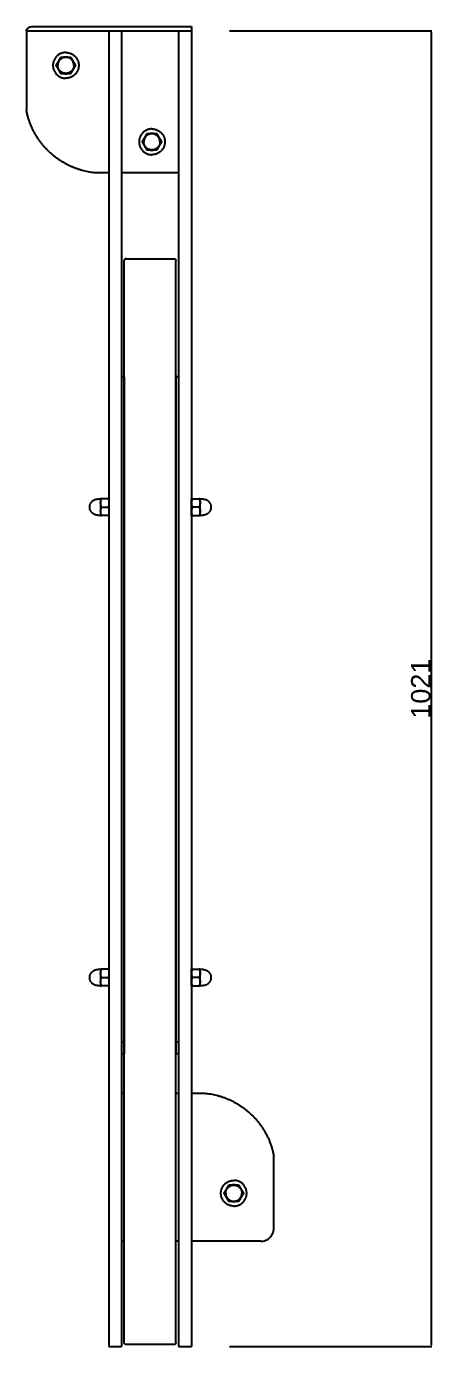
# Model space of a CAD drawing. Header units: millimetres. Extents: x -108 to 3869, y -1816 to 640.
# Drawn here: x 1657 to 1973, y -1816 to -792 of the extents above; entities that cross this region are included whole.
import ezdxf

# ---------------------------------------------------------------- set-up
doc = ezdxf.new("R2010")
doc.units = ezdxf.units.MM
doc.header["$MEASUREMENT"] = 0
doc.layers.add('Domyślny', color=7, linetype='Continuous', true_color=0x000000)
doc.layers.add('Utwórz2D linie widoczne', color=7, linetype='Continuous', true_color=0x000000)
doc.styles.add('Arial', font='arial.ttf')
doc.dimstyles.new('Domyślny', dxfattribs={"dimtxt": 15, "dimasz": 1, "dimexe": 0.5, "dimexo": 0.5, "dimgap": 0.25, "dimtad": 1, "dimtoh": 1, "dimdec": 0, "dimzin": 1, "dimdsep": 46, "dimtxsty": 'Arial', "dimcen": 0.5, "dimazin": 0, "dimtfac": 1, "dimtdec": 4, "dimtix": 1, "dimtmove": 1, "dimatfit": 3, "dimfxl": 0, "dimtolj": 1, "dimtzin": 1, "dimarcsym": 0})

# ---------------------------------------------------------------- blocks, each defined once
blk = doc.blocks.new('*D5')
at = {"layer": 'Defpoints', "color": 0}
for p in [(1814.4, -795.4), (1814.4, -1816.3), (1971.3, -1816.3)]:
    blk.add_point(p, dxfattribs=at)
at = {"layer": 'Domyślny', "color": 0, "lineweight": -2}
for p, q in [((1814.9, -795.4), (1971.8, -795.4)), ((1971.3, -796.4), (1971.3, -1815.3)), ((1814.9, -1816.3), (1971.8, -1816.3))]:
    blk.add_line(p, q, dxfattribs=at)
at = {"layer": 'Domyślny', "color": 0}
for points in [[(1971.5, -796.4), (1971.2, -796.4), (1971.3, -795.4)], [(1971.2, -1815.3), (1971.5, -1815.3), (1971.3, -1816.3)]]:
    blk.add_solid(points, dxfattribs=at)
at = {"layer": 'Domyślny', "color": 0, "insert": (1963.4, -1305.8), "char_height": 15, "attachment_point": 5, "rotation": 90, "style": 'Arial'}
blk.add_mtext('\\A1;1021', dxfattribs=at)

msp = doc.modelspace()

# ---------------------------------------------------------------- linework, layer by layer
at = {"layer": 'Utwórz2D linie widoczne'}
for points, knots in [([(1657.4, -795.4), (1657.5, -795), (1657.6, -794.7), (1658, -793.9), (1658.3, -793.4), (1658.9, -793), (1659, -792.9), (1659.3, -792.8), (1659.8, -792.5), (1660.8, -792.1), (1661.8, -792), (1662.4, -792)], [0.780683, 0.780683, 0.780683, 0.780683, 4.133843, 4.133843, 8.217629, 8.217629, 8.217629, 8.681314, 9.128813, 10.041604, 11.975519, 11.975519, 11.975519, 11.975519]), ([(1735.3, -972.3), (1735.1, -972.2), (1734.9, -972.2), (1734.5, -972.2), (1734.2, -972.2), (1733.9, -972.4), (1733.6, -972.6), (1733.4, -972.8), (1733.3, -973.2), (1733.3, -973.4), (1733.3, -973.5)], [0, 0, 0, 0, 0.400317, 0.780633, 1.13433, 1.460441, 1.777702, 2.106198, 2.450371, 2.810499, 2.810499, 2.810499, 2.810499]), ([(1771.3, -972.3), (1771.4, -972.2), (1771.7, -972.2), (1772, -972.2), (1772.4, -972.2), (1772.7, -972.4), (1772.9, -972.6), (1773.1, -972.8), (1773.2, -973.2), (1773.3, -973.4), (1773.3, -973.5)], [0, 0, 0, 0, 0.400317, 0.780633, 1.13433, 1.460441, 1.777702, 2.106198, 2.450371, 2.810499, 2.810499, 2.810499, 2.810499]), ([(1715, -1161.7), (1715, -1161.4), (1715, -1161.1), (1715.1, -1160.6), (1715.1, -1160.3), (1715.3, -1159.5), (1715.4, -1158.9), (1715.6, -1158.4)], [0.003797434, 0.003797434, 0.003797434, 0.003797434, 0.004743184, 0.004743184, 0.005688934, 0.005688934, 0.007580434, 0.007580434, 0.007580434, 0.007580434]), ([(1715.6, -1164.9), (1715.4, -1164.4), (1715.3, -1163.8), (1715.1, -1162.8), (1715, -1162.2), (1715, -1161.7)], [0.000000238, 0.000000238, 0.000000238, 0.000000238, 0.001898836, 0.001898836, 0.003797434, 0.003797434, 0.003797434, 0.003797434]), ([(1715, -1168.2), (1715, -1167.9), (1715, -1167.6), (1715.1, -1167.1), (1715.1, -1166.8), (1715.3, -1166), (1715.4, -1165.4), (1715.6, -1164.9)], [0.003797434, 0.003797434, 0.003797434, 0.003797434, 0.004743184, 0.004743184, 0.005688934, 0.005688934, 0.007580434, 0.007580434, 0.007580434, 0.007580434]), ([(1785.6, -1160.9), (1785.7, -1160.9), (1785.7, -1160.9), (1785.7, -1160.6), (1785.7, -1160.3), (1785.9, -1159.5), (1786, -1158.9), (1786.2, -1158.4)], [0.004624965, 0.004624965, 0.004624965, 0.004624965, 0.004743184, 0.004743184, 0.005688934, 0.005688934, 0.007580434, 0.007580434, 0.007580434, 0.007580434]), ([(1786.2, -1164.9), (1786, -1164.4), (1785.9, -1163.8), (1785.7, -1162.8), (1785.6, -1162.3), (1785.6, -1161.8)], [0.000000238, 0.000000238, 0.000000238, 0.000000238, 0.001898836, 0.001898836, 0.003678776, 0.003678776, 0.003678776, 0.003678776]), ([(1785.6, -1168.1), (1785.6, -1167.8), (1785.6, -1167.6), (1785.7, -1167.1), (1785.7, -1166.8), (1785.9, -1166), (1786, -1165.4), (1786.2, -1164.9)], [0.003915943, 0.003915943, 0.003915943, 0.003915943, 0.004743184, 0.004743184, 0.005688934, 0.005688934, 0.007580434, 0.007580434, 0.007580434, 0.007580434]), ([(1791.5, -1158.4), (1791.7, -1158.9), (1791.9, -1159.5), (1792.1, -1160.6), (1792.1, -1161.1), (1792.1, -1161.7)], [0.000000238, 0.000000238, 0.000000238, 0.000000238, 0.001898836, 0.001898836, 0.003797434, 0.003797434, 0.003797434, 0.003797434]), ([(1792.1, -1161.7), (1792.1, -1161.9), (1792.1, -1162.2), (1792.1, -1162.8), (1792, -1163), (1791.9, -1163.8), (1791.7, -1164.4), (1791.5, -1164.9)], [0.003797434, 0.003797434, 0.003797434, 0.003797434, 0.004743184, 0.004743184, 0.005688934, 0.005688934, 0.007580434, 0.007580434, 0.007580434, 0.007580434]), ([(1791.5, -1164.9), (1791.7, -1165.4), (1791.9, -1166), (1792.1, -1167.1), (1792.1, -1167.6), (1792.1, -1168.2)], [0.000000238, 0.000000238, 0.000000238, 0.000000238, 0.001898836, 0.001898836, 0.003797434, 0.003797434, 0.003797434, 0.003797434]), ([(1715.6, -1171.4), (1715.4, -1170.9), (1715.3, -1170.3), (1715.1, -1169.3), (1715, -1168.7), (1715, -1168.2)], [0.000000238, 0.000000238, 0.000000238, 0.000000238, 0.001898836, 0.001898836, 0.003797434, 0.003797434, 0.003797434, 0.003797434]), ([(1786.2, -1171.4), (1786, -1170.9), (1785.9, -1170.3), (1785.7, -1169.3), (1785.6, -1168.7), (1785.6, -1168.2)], [0.000000238, 0.000000238, 0.000000238, 0.000000238, 0.001898836, 0.001898836, 0.003797434, 0.003797434, 0.003797434, 0.003797434]), ([(1792.1, -1168.2), (1792.1, -1168.4), (1792.1, -1168.7), (1792.1, -1169.3), (1792, -1169.5), (1791.9, -1170.3), (1791.7, -1170.9), (1791.5, -1171.4)], [0.003797434, 0.003797434, 0.003797434, 0.003797434, 0.004743184, 0.004743184, 0.005688934, 0.005688934, 0.007580434, 0.007580434, 0.007580434, 0.007580434]), ([(1715, -1526.7), (1715, -1526.4), (1715, -1526.2), (1715.1, -1525.6), (1715.1, -1525.3), (1715.3, -1524.5), (1715.4, -1524), (1715.6, -1523.5)], [0.003797434, 0.003797434, 0.003797434, 0.003797434, 0.004743184, 0.004743184, 0.005688934, 0.005688934, 0.007580434, 0.007580434, 0.007580434, 0.007580434]), ([(1785.6, -1526), (1785.7, -1525.9), (1785.7, -1525.9), (1785.7, -1525.6), (1785.7, -1525.3), (1785.9, -1524.5), (1786, -1524), (1786.2, -1523.5)], [0.004624965, 0.004624965, 0.004624965, 0.004624965, 0.004743184, 0.004743184, 0.005688934, 0.005688934, 0.007580434, 0.007580434, 0.007580434, 0.007580434]), ([(1791.5, -1523.5), (1791.7, -1524), (1791.9, -1524.5), (1792.1, -1525.6), (1792.1, -1526.2), (1792.1, -1526.7)], [0.000000238, 0.000000238, 0.000000238, 0.000000238, 0.001898836, 0.001898836, 0.003797434, 0.003797434, 0.003797434, 0.003797434]), ([(1715.6, -1530), (1715.4, -1529.4), (1715.3, -1528.9), (1715.1, -1527.8), (1715, -1527.3), (1715, -1526.7)], [0.000000238, 0.000000238, 0.000000238, 0.000000238, 0.001898836, 0.001898836, 0.003797434, 0.003797434, 0.003797434, 0.003797434]), ([(1715, -1533.2), (1715, -1532.9), (1715, -1532.7), (1715.1, -1532.1), (1715.1, -1531.8), (1715.3, -1531), (1715.4, -1530.5), (1715.6, -1530)], [0.003797434, 0.003797434, 0.003797434, 0.003797434, 0.004743184, 0.004743184, 0.005688934, 0.005688934, 0.007580434, 0.007580434, 0.007580434, 0.007580434]), ([(1715.6, -1536.5), (1715.4, -1535.9), (1715.3, -1535.4), (1715.1, -1534.3), (1715, -1533.8), (1715, -1533.2)], [0.000000238, 0.000000238, 0.000000238, 0.000000238, 0.001898836, 0.001898836, 0.003797434, 0.003797434, 0.003797434, 0.003797434]), ([(1786.2, -1530), (1786, -1529.4), (1785.9, -1528.9), (1785.7, -1527.8), (1785.6, -1527.3), (1785.6, -1526.8)], [0.000000238, 0.000000238, 0.000000238, 0.000000238, 0.001898836, 0.001898836, 0.003678776, 0.003678776, 0.003678776, 0.003678776]), ([(1785.6, -1533.1), (1785.6, -1532.9), (1785.6, -1532.6), (1785.7, -1532.1), (1785.7, -1531.8), (1785.9, -1531), (1786, -1530.5), (1786.2, -1530)], [0.003915943, 0.003915943, 0.003915943, 0.003915943, 0.004743184, 0.004743184, 0.005688934, 0.005688934, 0.007580434, 0.007580434, 0.007580434, 0.007580434]), ([(1786.2, -1536.5), (1786, -1535.9), (1785.9, -1535.4), (1785.7, -1534.3), (1785.6, -1533.8), (1785.6, -1533.2)], [0.000000238, 0.000000238, 0.000000238, 0.000000238, 0.001898836, 0.001898836, 0.003797434, 0.003797434, 0.003797434, 0.003797434]), ([(1792.1, -1526.7), (1792.1, -1527), (1792.1, -1527.3), (1792.1, -1527.8), (1792, -1528.1), (1791.9, -1528.9), (1791.7, -1529.4), (1791.5, -1530)], [0.003797434, 0.003797434, 0.003797434, 0.003797434, 0.004743184, 0.004743184, 0.005688934, 0.005688934, 0.007580434, 0.007580434, 0.007580434, 0.007580434]), ([(1791.5, -1530), (1791.7, -1530.5), (1791.9, -1531), (1792.1, -1532.1), (1792.1, -1532.7), (1792.1, -1533.2)], [0.000000238, 0.000000238, 0.000000238, 0.000000238, 0.001898836, 0.001898836, 0.003797434, 0.003797434, 0.003797434, 0.003797434]), ([(1792.1, -1533.2), (1792.1, -1533.5), (1792.1, -1533.8), (1792.1, -1534.3), (1792, -1534.6), (1791.9, -1535.4), (1791.7, -1535.9), (1791.5, -1536.5)], [0.003797434, 0.003797434, 0.003797434, 0.003797434, 0.004743184, 0.004743184, 0.005688934, 0.005688934, 0.007580434, 0.007580434, 0.007580434, 0.007580434]), ([(1839.3, -1734.6), (1839.9, -1734.6), (1841.2, -1734.4), (1843.1, -1733.9), (1844.9, -1732.9), (1846.4, -1731.7), (1847.6, -1730.1), (1848.6, -1728.3), (1849.1, -1726.4), (1849.3, -1725.1), (1849.3, -1724.5)], [0, 0, 0, 0, 1.94356, 3.913633, 5.868788, 7.865347, 9.864968, 11.828622, 13.811475, 15.769925, 15.769925, 15.769925, 15.769925]), ([(1735.3, -1814.7), (1735.1, -1814.8), (1734.9, -1814.8), (1734.5, -1814.8), (1734.2, -1814.7), (1733.9, -1814.5), (1733.6, -1814.2), (1733.4, -1813.9), (1733.3, -1813.6), (1733.3, -1813.3), (1733.3, -1813.2)], [0, 0, 0, 0, 0.393487, 0.774633, 1.138894, 1.484316, 1.827399, 2.184575, 2.554278, 2.931873, 2.931873, 2.931873, 2.931873]), ([(1773.3, -1813.2), (1773.3, -1813.3), (1773.2, -1813.6), (1773.1, -1813.9), (1772.9, -1814.2), (1772.7, -1814.5), (1772.4, -1814.7), (1771.9, -1814.8), (1771.5, -1814.8), (1771.3, -1814.7)], [0, 0, 0, 0, 0.377594, 0.747298, 1.104474, 1.447557, 1.792978, 2.157239, 2.931873, 2.931873, 2.931873, 2.931873])]:
    msp.add_open_spline(points, degree=3, knots=knots, dxfattribs=at)
for points, weights in [([(1657.4, -795.4), (1657.4, -795.6), (1657.4, -795.7)], [1, 0.999403194017, 1]), ([(1682.4, -818.9), (1680.5, -822.2), (1682.4, -825.4)], [1, 0.866025403784, 1]), ([(1688, -815.9), (1681.7, -815.9), (1681.7, -822.2)], [1, 0.707106781187, 1]), ([(1688, -815.7), (1684.2, -815.7), (1682.4, -818.9)], [1, 0.866025403784, 1]), ([(1693.6, -818.9), (1691.7, -815.7), (1688, -815.7)], [1, 0.866025403784, 1]), ([(1694.2, -822.2), (1694.2, -815.9), (1688, -815.9)], [1, 0.707106781187, 1]), ([(1693.6, -825.4), (1695.5, -822.2), (1693.6, -818.9)], [1, 0.866025403785, 1]), ([(1688, -828.4), (1681.7, -828.4), (1681.7, -822.2)], [1, 0.707106781187, 1]), ([(1682.4, -825.4), (1684.2, -828.7), (1688, -828.7)], [1, 0.866025403784, 1]), ([(1694.2, -822.2), (1694.2, -828.4), (1688, -828.4)], [1, 0.707106781187, 1]), ([(1688, -828.7), (1691.7, -828.7), (1693.6, -825.4)], [1, 0.866025403784, 1]), ([(1749.1, -878.3), (1747.3, -881.5), (1749.1, -884.8)], [1, 0.866025403784, 1]), ([(1754.8, -875.3), (1748.5, -875.3), (1748.5, -881.5)], [1, 0.707106781187, 1]), ([(1754.8, -875), (1751, -875), (1749.1, -878.3)], [1, 0.866025403784, 1]), ([(1760.4, -878.3), (1758.5, -875), (1754.8, -875)], [1, 0.866025403784, 1]), ([(1761, -881.5), (1761, -875.3), (1754.8, -875.3)], [1, 0.707106781187, 1]), ([(1760.4, -884.8), (1762.3, -881.5), (1760.4, -878.3)], [1, 0.866025403784, 1]), ([(1754.8, -887.8), (1748.5, -887.8), (1748.5, -881.5)], [1, 0.707106781187, 1]), ([(1749.1, -884.8), (1751, -888), (1754.8, -888)], [1, 0.866025403784, 1]), ([(1761, -881.5), (1761, -887.8), (1754.8, -887.8)], [1, 0.707106781187, 1]), ([(1754.8, -888), (1758.5, -888), (1760.4, -884.8)], [1, 0.866025403784, 1]), ([(1706.5, -1164.9), (1706.5, -1158.7), (1712.8, -1158.7)], [1, 0.707106781186, 1]), ([(1712.8, -1171.2), (1706.5, -1171.2), (1706.5, -1164.9)], [1, 0.707106781186, 1]), ([(1715, -1158.5), (1715, -1158.7), (1714.9, -1158.7)], [1, 0.725500431557, 1]), ([(1715, -1158.5), (1715, -1158.6), (1715, -1158.6)], [0.967575091083, 0.950469211967, 0.935929608385]), ([(1721, -1158.4), (1721.1, -1159), (1721.3, -1159.5)], [1, 0.999006636565, 1]), ([(1721.3, -1163.8), (1721.1, -1164.4), (1721, -1164.9)], [1, 0.999006332098, 1]), ([(1721, -1164.9), (1721.1, -1165.5), (1721.3, -1166)], [1, 0.999006636565, 1]), ([(1785.6, -1161.7), (1785.6, -1161.3), (1785.6, -1161)], [1, 0.999243675267, 1]), ([(1792.2, -1158.7), (1792.1, -1158.7), (1792.1, -1158.5)], [1, 0.725500431556, 1]), ([(1792.1, -1158.6), (1792.1, -1158.6), (1792.1, -1158.5)], [0.935929608385, 0.950469211967, 0.967575091083]), ([(1794.4, -1158.7), (1800.6, -1158.7), (1800.6, -1164.9)], [1, 0.707106781187, 1]), ([(1800.6, -1164.9), (1800.6, -1171.2), (1794.4, -1171.2)], [1, 0.707106781187, 1]), ([(1714.9, -1171.2), (1715, -1171.2), (1715, -1171.3)], [1, 0.725500431555, 1]), ([(1715, -1171.3), (1715, -1171.3), (1715, -1171.3)], [0.935929608385, 0.950469211966, 0.967575091082]), ([(1721.3, -1170.3), (1721.1, -1170.9), (1721, -1171.4)], [1, 0.999006332098, 1]), ([(1792.1, -1171.3), (1792.1, -1171.2), (1792.2, -1171.2)], [1, 0.725500431554, 1]), ([(1792.1, -1171.3), (1792.1, -1171.3), (1792.1, -1171.3)], [0.967575091083, 0.950469211967, 0.935929608385]), ([(1706.5, -1530), (1706.5, -1523.7), (1712.8, -1523.7)], [1, 0.707106781186, 1]), ([(1715, -1523.6), (1715, -1523.7), (1714.9, -1523.7)], [1, 0.725500431558, 1]), ([(1715, -1523.6), (1715, -1523.6), (1715, -1523.6)], [0.967575091083, 0.950469211967, 0.935929608385]), ([(1721, -1523.5), (1721.1, -1524), (1721.3, -1524.6)], [1, 0.999006636565, 1]), ([(1785.6, -1526.7), (1785.6, -1526.4), (1785.6, -1526)], [1, 0.999243675267, 1]), ([(1792.2, -1523.7), (1792.1, -1523.7), (1792.1, -1523.6)], [1, 0.725500431558, 1]), ([(1792.1, -1523.6), (1792.1, -1523.6), (1792.1, -1523.6)], [0.935929608385, 0.950469211967, 0.967575091083]), ([(1794.4, -1523.7), (1800.6, -1523.7), (1800.6, -1530)], [1, 0.707106781187, 1]), ([(1712.8, -1536.2), (1706.5, -1536.2), (1706.5, -1530)], [1, 0.707106781186, 1]), ([(1714.9, -1536.2), (1715, -1536.2), (1715, -1536.3)], [1, 0.725500431555, 1]), ([(1715, -1536.3), (1715, -1536.3), (1715, -1536.3)], [0.935929608385, 0.950469211967, 0.967575091083]), ([(1721.3, -1528.8), (1721.1, -1529.4), (1721, -1530)], [1, 0.999006332098, 1]), ([(1721, -1530), (1721.1, -1530.5), (1721.3, -1531.1)], [1, 0.999006636565, 1]), ([(1721.3, -1535.3), (1721.1, -1535.9), (1721, -1536.5)], [1, 0.999006332098, 1]), ([(1792.1, -1536.3), (1792.1, -1536.2), (1792.2, -1536.2)], [1, 0.725500431557, 1]), ([(1792.1, -1536.3), (1792.1, -1536.3), (1792.1, -1536.3)], [0.967575091083, 0.950469211967, 0.935929608385]), ([(1800.6, -1530), (1800.6, -1536.2), (1794.4, -1536.2)], [1, 0.707106781187, 1]), ([(1812.6, -1694), (1810.8, -1697.3), (1812.6, -1700.5)], [1, 0.866025403784, 1]), ([(1812, -1697.3), (1812, -1691), (1818.3, -1691)], [1, 0.707106781186, 1]), ([(1812, -1697.3), (1812, -1703.5), (1818.3, -1703.5)], [1, 0.707106781187, 1]), ([(1818.3, -1690.8), (1814.5, -1690.8), (1812.6, -1694)], [1, 0.866025403784, 1]), ([(1823.9, -1694), (1822, -1690.8), (1818.3, -1690.8)], [1, 0.866025403784, 1]), ([(1818.3, -1691), (1824.5, -1691), (1824.5, -1697.3)], [1, 0.707106781187, 1]), ([(1818.3, -1703.5), (1824.5, -1703.5), (1824.5, -1697.3)], [1, 0.707106781187, 1]), ([(1823.9, -1700.5), (1825.8, -1697.3), (1823.9, -1694)], [1, 0.866025403784, 1]), ([(1812.6, -1700.5), (1814.5, -1703.8), (1818.3, -1703.8)], [1, 0.866025403784, 1]), ([(1818.3, -1703.8), (1822, -1703.8), (1823.9, -1700.5)], [1, 0.866025403784, 1])]:
    msp.add_rational_spline(points, weights, degree=2, dxfattribs=at)
for points, degree in [([(1657.4, -795.4), (1721.4, -795.4), (1785.4, -795.4)], 2), ([(1657.4, -795.7), (1657.4, -826.2), (1657.4, -856.7)], 2), ([(1662.4, -792), (1723.9, -792), (1785.4, -792)], 2), ([(1721.3, -795.4), (1721.3, -891.3), (1721.3, -987.3)], 2), ([(1731.3, -795.4), (1731.3, -891.3), (1731.3, -987.3)], 2), ([(1775.4, -795.4), (1775.4, -891.3), (1775.4, -987.3)], 2), ([(1785.4, -792), (1785.4, -793.7), (1785.4, -795.4)], 2), ([(1785.4, -795.4), (1785.4, -891.3), (1785.4, -987.3)], 2), ([(1680.5, -822.2), (1681.4, -820.6), (1682.3, -819)], 2), ([(1682.4, -818.8), (1683.3, -817.3), (1684.2, -815.7)], 2), ([(1684.2, -815.7), (1686.1, -815.7), (1687.9, -815.7)], 2), ([(1688.1, -815.7), (1689.9, -815.7), (1691.7, -815.7)], 2), ([(1691.7, -815.7), (1692.7, -817.3), (1693.6, -818.8)], 2), ([(1693.7, -819), (1694.6, -820.6), (1695.5, -822.2)], 2), ([(1682.3, -825.3), (1681.4, -823.8), (1680.5, -822.2)], 2), ([(1684.2, -828.7), (1683.3, -827.1), (1682.4, -825.5)], 2), ([(1687.9, -828.7), (1686.1, -828.7), (1684.2, -828.7)], 2), ([(1691.7, -828.7), (1689.9, -828.7), (1688.1, -828.7)], 2), ([(1693.6, -825.5), (1692.7, -827.1), (1691.7, -828.7)], 2), ([(1695.5, -822.2), (1694.6, -823.8), (1693.7, -825.3)], 2), ([(1747.3, -881.5), (1748.2, -879.9), (1749.1, -878.4)], 2), ([(1749.2, -878.2), (1750.1, -876.6), (1751, -875)], 2), ([(1751, -875), (1752.8, -875), (1754.7, -875)], 2), ([(1754.9, -875), (1756.7, -875), (1758.5, -875)], 2), ([(1758.5, -875), (1759.4, -876.6), (1760.3, -878.2)], 2), ([(1760.4, -878.4), (1761.4, -879.9), (1762.3, -881.5)], 2), ([(1749.1, -884.7), (1748.2, -883.1), (1747.3, -881.5)], 2), ([(1751, -888), (1750.1, -886.4), (1749.2, -884.9)], 2), ([(1754.7, -888), (1752.8, -888), (1751, -888)], 2), ([(1758.5, -888), (1756.7, -888), (1754.9, -888)], 2), ([(1760.3, -884.9), (1759.4, -886.4), (1758.5, -888)], 2), ([(1762.3, -881.5), (1761.4, -883.1), (1760.4, -884.7)], 2), ([(1721.3, -905.7), (1716.8, -905.7), (1712.3, -905.7)], 2), ([(1775.4, -905.7), (1753.3, -905.7), (1731.3, -905.7)], 2), ([(1734.6, -972.2), (1753.3, -972.2), (1771.9, -972.2)], 2), ([(1733.3, -989.1), (1733.3, -981.3), (1733.3, -973.5)], 2), ([(1773.3, -989.1), (1773.3, -981.3), (1773.3, -973.5)], 2), ([(1721.3, -987.3), (1721.3, -998.8), (1721.3, -1010.4)], 2), ([(1731.3, -987.3), (1731.3, -998.8), (1731.3, -1010.4)], 2), ([(1733.3, -1002.9), (1733.3, -996), (1733.3, -989.1)], 2), ([(1773.3, -1010.8), (1773.3, -1000), (1773.3, -989.1)], 2), ([(1775.4, -987.3), (1775.4, -998.8), (1775.4, -1010.4)], 2), ([(1785.4, -987.3), (1785.4, -998.8), (1785.4, -1010.4)], 2), ([(1733.3, -1010.8), (1733.3, -1006.8), (1733.3, -1002.9)], 2), ([(1721.3, -1010.4), (1721.3, -1378.2), (1721.3, -1745.9)], 2), ([(1731.3, -1010.4), (1731.3, -1378.2), (1731.3, -1745.9)], 2), ([(1733.3, -1746.2), (1733.3, -1378.5), (1733.3, -1010.8)], 2), ([(1773.3, -1746.2), (1773.3, -1378.5), (1773.3, -1010.8)], 2), ([(1775.4, -1010.4), (1775.4, -1378.2), (1775.4, -1745.9)], 2), ([(1785.4, -1010.4), (1785.4, -1378.2), (1785.4, -1745.9)], 2), ([(1733.2, -1063.8), (1732.3, -1063.8), (1731.3, -1063.8)], 2), ([(1733.2, -1063.8), (1733.2, -1321.8), (1733.2, -1579.8)], 2), ([(1773.4, -1063.8), (1773.4, -1321.8), (1773.4, -1579.8)], 2), ([(1775.4, -1063.8), (1774.4, -1063.8), (1773.4, -1063.8)], 2), ([(1714.9, -1158.7), (1713.8, -1158.7), (1712.8, -1158.7)], 2), ([(1715, -1158.4), (1715, -1160), (1715, -1161.6)], 2), ([(1715.6, -1158.4), (1715.3, -1158.4), (1715, -1158.4)], 2), ([(1715, -1161.8), (1715, -1164.9), (1715, -1168.1)], 2), ([(1721, -1158.4), (1718.3, -1158.4), (1715.6, -1158.4)], 2), ([(1715.6, -1164.9), (1718.3, -1164.9), (1721, -1164.9)], 2), ([(1721.3, -1158.4), (1721.1, -1158.4), (1721, -1158.4)], 2), ([(1785.6, -1158.4), (1785.9, -1158.4), (1786.2, -1158.4)], 2), ([(1785.6, -1161.6), (1785.6, -1160), (1785.6, -1158.4)], 2), ([(1785.6, -1161), (1785.6, -1161), (1785.6, -1161), (1785.6, -1160.9)], 3), ([(1785.6, -1161.7), (1785.6, -1161.7), (1785.6, -1161.7), (1785.6, -1161.7)], 3), ([(1785.6, -1161.8), (1785.6, -1161.8), (1785.6, -1161.7), (1785.6, -1161.7)], 3), ([(1785.6, -1168.1), (1785.6, -1164.9), (1785.6, -1161.8)], 2), ([(1786.2, -1158.4), (1788.9, -1158.4), (1791.5, -1158.4)], 2), ([(1791.5, -1164.9), (1788.9, -1164.9), (1786.2, -1164.9)], 2), ([(1792.1, -1158.4), (1791.8, -1158.4), (1791.5, -1158.4)], 2), ([(1792.1, -1161.6), (1792.1, -1160), (1792.1, -1158.4)], 2), ([(1792.1, -1168.1), (1792.1, -1164.9), (1792.1, -1161.8)], 2), ([(1794.4, -1158.7), (1793.3, -1158.7), (1792.2, -1158.7)], 2), ([(1712.8, -1171.2), (1713.8, -1171.2), (1714.9, -1171.2)], 2), ([(1715, -1168.3), (1715, -1169.8), (1715, -1171.4)], 2), ([(1715, -1171.4), (1715.3, -1171.4), (1715.6, -1171.4)], 2), ([(1721, -1171.4), (1718.3, -1171.4), (1715.6, -1171.4)], 2), ([(1721.3, -1171.4), (1721.1, -1171.4), (1721, -1171.4)], 2), ([(1785.6, -1168.2), (1785.6, -1168.1), (1785.6, -1168.1), (1785.6, -1168.1)], 3), ([(1785.6, -1168.1), (1785.6, -1168.1), (1785.6, -1168.1), (1785.6, -1168.1)], 3), ([(1785.6, -1171.4), (1785.6, -1169.8), (1785.6, -1168.3)], 2), ([(1785.6, -1171.4), (1785.9, -1171.4), (1786.2, -1171.4)], 2), ([(1786.2, -1171.4), (1788.9, -1171.4), (1791.5, -1171.4)], 2), ([(1791.5, -1171.4), (1791.8, -1171.4), (1792.1, -1171.4)], 2), ([(1792.1, -1171.4), (1792.1, -1169.8), (1792.1, -1168.3)], 2), ([(1792.2, -1171.2), (1793.3, -1171.2), (1794.4, -1171.2)], 2), ([(1714.9, -1523.7), (1713.8, -1523.7), (1712.8, -1523.7)], 2), ([(1715, -1523.5), (1715, -1525), (1715, -1526.6)], 2), ([(1715.6, -1523.5), (1715.3, -1523.5), (1715, -1523.5)], 2), ([(1721, -1523.5), (1718.3, -1523.5), (1715.6, -1523.5)], 2), ([(1721.3, -1523.5), (1721.1, -1523.5), (1721, -1523.5)], 2), ([(1785.6, -1523.5), (1785.9, -1523.5), (1786.2, -1523.5)], 2), ([(1785.6, -1526.6), (1785.6, -1525), (1785.6, -1523.5)], 2), ([(1785.6, -1526), (1785.6, -1526), (1785.6, -1526), (1785.6, -1526)], 3), ([(1786.2, -1523.5), (1788.9, -1523.5), (1791.5, -1523.5)], 2), ([(1792.1, -1523.5), (1791.8, -1523.5), (1791.5, -1523.5)], 2), ([(1792.1, -1526.6), (1792.1, -1525), (1792.1, -1523.5)], 2), ([(1794.4, -1523.7), (1793.3, -1523.7), (1792.2, -1523.7)], 2), ([(1712.8, -1536.2), (1713.8, -1536.2), (1714.9, -1536.2)], 2), ([(1715, -1526.8), (1715, -1530), (1715, -1533.1)], 2), ([(1715, -1533.3), (1715, -1534.9), (1715, -1536.5)], 2), ([(1715, -1536.5), (1715.3, -1536.5), (1715.6, -1536.5)], 2), ([(1715.6, -1530), (1718.3, -1530), (1721, -1530)], 2), ([(1721, -1536.5), (1718.3, -1536.5), (1715.6, -1536.5)], 2), ([(1721.3, -1536.5), (1721.1, -1536.5), (1721, -1536.5)], 2), ([(1785.6, -1526.8), (1785.6, -1526.8), (1785.6, -1526.7), (1785.6, -1526.7)], 3), ([(1785.6, -1533.1), (1785.6, -1530), (1785.6, -1526.8)], 2), ([(1785.6, -1526.8), (1785.6, -1526.8), (1785.6, -1526.8), (1785.6, -1526.8)], 3), ([(1785.6, -1533.2), (1785.6, -1533.2), (1785.6, -1533.2), (1785.6, -1533.1)], 3), ([(1785.6, -1533.1), (1785.6, -1533.1), (1785.6, -1533.1), (1785.6, -1533.1)], 3), ([(1785.6, -1536.5), (1785.6, -1534.9), (1785.6, -1533.3)], 2), ([(1785.6, -1536.5), (1785.9, -1536.5), (1786.2, -1536.5)], 2), ([(1791.5, -1530), (1788.9, -1530), (1786.2, -1530)], 2), ([(1786.2, -1536.5), (1788.9, -1536.5), (1791.5, -1536.5)], 2), ([(1791.5, -1536.5), (1791.8, -1536.5), (1792.1, -1536.5)], 2), ([(1792.1, -1533.1), (1792.1, -1530), (1792.1, -1526.8)], 2), ([(1792.1, -1536.5), (1792.1, -1534.9), (1792.1, -1533.3)], 2), ([(1792.2, -1536.2), (1793.3, -1536.2), (1794.4, -1536.2)], 2), ([(1731.3, -1579.8), (1732.3, -1579.8), (1733.2, -1579.8)], 2), ([(1733.2, -1579.8), (1733.2, -1584.5), (1733.2, -1589.2)], 2), ([(1773.4, -1579.8), (1773.4, -1584.5), (1773.4, -1589.2)], 2), ([(1773.4, -1579.8), (1774.4, -1579.8), (1775.4, -1579.8)], 2), ([(1733.2, -1589.2), (1732.3, -1589.2), (1731.3, -1589.2)], 2), ([(1775.4, -1589.2), (1774.4, -1589.2), (1773.4, -1589.2)], 2), ([(1731.3, -1619.6), (1732.3, -1619.6), (1733.3, -1619.6)], 2), ([(1773.3, -1619.6), (1774.3, -1619.6), (1775.4, -1619.6)], 2), ([(1785.4, -1619.6), (1789.9, -1619.6), (1794.4, -1619.6)], 2), ([(1849.3, -1724.5), (1849.3, -1696.5), (1849.3, -1668.5)], 2), ([(1810.8, -1697.3), (1811.7, -1695.7), (1812.6, -1694.1)], 2), ([(1812.6, -1700.5), (1811.7, -1698.9), (1810.8, -1697.3)], 2), ([(1812.7, -1694), (1813.6, -1692.4), (1814.5, -1690.8)], 2), ([(1814.5, -1690.8), (1816.3, -1690.8), (1818.2, -1690.8)], 2), ([(1818.4, -1690.8), (1820.2, -1690.8), (1822, -1690.8)], 2), ([(1822, -1690.8), (1822.9, -1692.4), (1823.9, -1694)], 2), ([(1824, -1694.1), (1824.9, -1695.7), (1825.8, -1697.3)], 2), ([(1825.8, -1697.3), (1824.9, -1698.9), (1824, -1700.5)], 2), ([(1814.5, -1703.8), (1813.6, -1702.2), (1812.7, -1700.6)], 2), ([(1818.2, -1703.8), (1816.3, -1703.8), (1814.5, -1703.8)], 2), ([(1822, -1703.8), (1820.2, -1703.8), (1818.4, -1703.8)], 2), ([(1823.9, -1700.6), (1822.9, -1702.2), (1822, -1703.8)], 2), ([(1733.3, -1734.6), (1732.3, -1734.6), (1731.3, -1734.6)], 2), ([(1775.4, -1734.6), (1774.3, -1734.6), (1773.3, -1734.6)], 2), ([(1839.3, -1734.6), (1812.3, -1734.6), (1785.4, -1734.6)], 2), ([(1721.3, -1745.9), (1721.3, -1781.1), (1721.3, -1816.3)], 2), ([(1731.3, -1745.9), (1731.3, -1781.1), (1731.3, -1816.3)], 2), ([(1733.3, -1813.2), (1733.3, -1779.7), (1733.3, -1746.2)], 2), ([(1773.3, -1813.2), (1773.3, -1779.7), (1773.3, -1746.2)], 2), ([(1775.4, -1745.9), (1775.4, -1781.1), (1775.4, -1816.3)], 2), ([(1785.4, -1745.9), (1785.4, -1781.1), (1785.4, -1816.3)], 2), ([(1721.3, -1816.3), (1726.3, -1816.3), (1731.3, -1816.3)], 2), ([(1771.7, -1814.8), (1753.3, -1814.8), (1734.9, -1814.8)], 2), ([(1775.4, -1816.3), (1780.4, -1816.3), (1785.4, -1816.3)], 2)]:
    msp.add_open_spline(points, degree=degree, dxfattribs=at)
for points, weights, knots in [([(1688, -812.2), (1678, -812.2), (1678, -822.2), (1678, -832.2), (1688, -832.2)], [1, 0.707106781187, 1, 0.707106781187, 1], [0, 0, 0, 15.707963, 15.707963, 31.415927, 31.415927, 31.415927]), ([(1688, -812.2), (1698, -812.2), (1698, -822.2), (1698, -832.2), (1688, -832.2)], [1, 0.707106781187, 1, 0.707106781187, 1], [0, 0, 0, 15.707963, 15.707963, 31.415927, 31.415927, 31.415927]), ([(1712.3, -905.7), (1692.8, -904.3), (1677.9, -891.8), (1661.3, -877.9), (1657.4, -856.7)], [1, 0.950856470367, 1, 0.941103196912, 1], [0, 0, 0, 37.776718, 37.776718, 79.166873, 79.166873, 79.166873]), ([(1754.8, -871.5), (1744.8, -871.5), (1744.8, -881.5), (1744.8, -891.5), (1754.8, -891.5)], [1, 0.707106781187, 1, 0.707106781187, 1], [0, 0, 0, 15.707963, 15.707963, 31.415927, 31.415927, 31.415927]), ([(1754.8, -871.5), (1764.8, -871.5), (1764.8, -881.5), (1764.8, -891.5), (1754.8, -891.5)], [1, 0.707106781187, 1, 0.707106781187, 1], [0, 0, 0, 15.707963, 15.707963, 31.415927, 31.415927, 31.415927]), ([(1794.4, -1619.6), (1813.9, -1620.9), (1828.8, -1633.5), (1845.4, -1647.3), (1849.3, -1668.5)], [1, 0.950856470367, 1, 0.941103196912, 1], [0, 0, 0, 37.776718, 37.776718, 79.166873, 79.166873, 79.166873]), ([(1818.3, -1707.3), (1808.3, -1707.3), (1808.3, -1697.3), (1808.3, -1687.3), (1818.3, -1687.3)], [1, 0.707106781187, 1, 0.707106781187, 1], [0, 0, 0, 15.707963, 15.707963, 31.415927, 31.415927, 31.415927]), ([(1818.3, -1707.3), (1828.3, -1707.3), (1828.3, -1697.3), (1828.3, -1687.3), (1818.3, -1687.3)], [1, 0.707106781187, 1, 0.707106781187, 1], [0, 0, 0, 15.707963, 15.707963, 31.415927, 31.415927, 31.415927])]:
    msp.add_rational_spline(points, weights, degree=2, knots=knots, dxfattribs=at)

# ---------------------------------------------------------------- dimensions: what is measured, and where the dimension line sits
at = {"layer": 'Domyślny'}
dim = msp.add_aligned_dim(p1=(1814.4, -795.4), p2=(1814.4, -1816.3), distance=156.9, dimstyle='Domyślny', dxfattribs=at)
dim.commit()
dim.dimension.update_dxf_attribs({"geometry": '*D5', "text_midpoint": (1963.4, -1305.8)})

doc.saveas('drawing.dxf')
